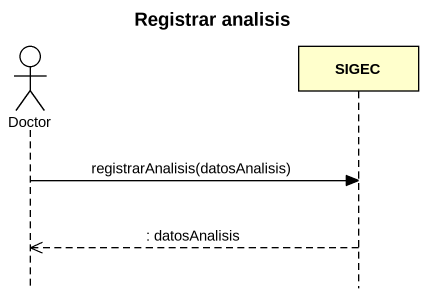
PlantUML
@startuml
title Registrar analisis
hide footbox
actor Doctor
participant SIGEC

Doctor -> SIGEC : registrarAnalisis(datosAnalisis)
SIGEC -->> Doctor : : datosAnalisis
@enduml
